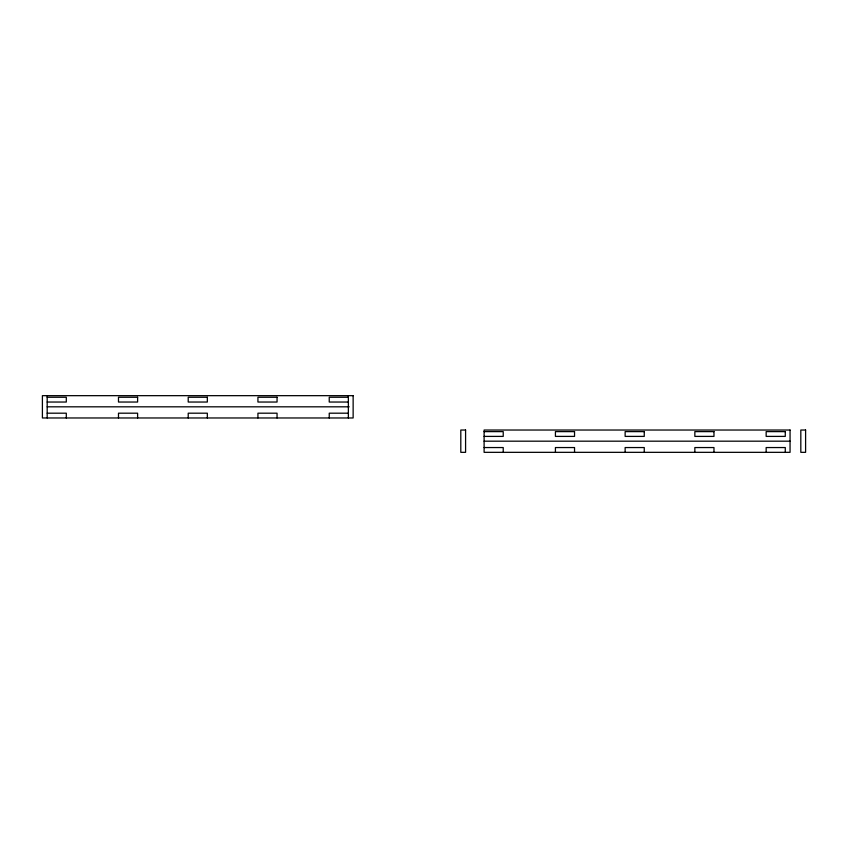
<?xml version="1.0" encoding="UTF-8"?>
<svg xmlns="http://www.w3.org/2000/svg" width="848" height="848" viewBox="0 0 848 848"><rect width="100%" height="100%" fill="white"/><g stroke="black" fill="none" stroke-linecap="round" stroke-linejoin="round"><path stroke-width="1.27" d="M47.181 397.256L66.303 397.256L66.303 402.037L47.181 402.037M348.358 397.256L329.236 397.256L329.236 402.037L348.358 402.037M47.181 406.817L349.164 406.817M47.181 413.188L66.303 413.188L66.303 417.969M348.358 413.188L329.236 413.188L329.236 417.969M484.102 431.621L503.224 431.621L503.224 436.402L484.102 436.402M484.102 441.183L790.06 441.183M484.102 447.553L503.224 447.553L503.224 452.334M785.28 452.334L785.28 447.553L766.157 447.553L766.157 452.334M713.974 452.334L713.974 447.553L694.851 447.553L694.851 452.334M644.257 452.334L644.257 447.553L625.135 447.553L625.135 452.334M574.541 452.334L574.541 447.553L555.419 447.553L555.419 452.334M348.358 395.666L348.358 417.969M277.052 417.969L277.052 413.188L257.93 413.188L257.93 417.969M207.336 417.969L207.336 413.188L188.214 413.188L188.214 417.969M137.609 417.969L137.609 413.188L118.487 413.188L118.487 417.969M47.181 395.666L47.181 417.969M353.139 395.666L42.4 395.666L42.4 417.969L353.139 417.969L353.139 395.666M137.609 397.256L118.487 397.256L118.487 402.037L137.609 402.037L137.609 397.256M207.336 397.256L188.214 397.256L188.214 402.037L207.336 402.037L207.336 397.256M277.052 397.256L257.93 397.256L257.93 402.037L277.052 402.037L277.052 397.256M465.584 430.031L460.803 430.031L460.803 452.334L465.584 452.334L465.584 430.031M790.06 430.031L484.102 430.031L484.102 452.334L790.06 452.334L790.06 430.031M805.6 430.031L800.819 430.031L800.819 452.334L805.6 452.334L805.6 430.031M574.541 431.621L555.419 431.621L555.419 436.402L574.541 436.402L574.541 431.621M644.257 431.621L625.135 431.621L625.135 436.402L644.257 436.402L644.257 431.621M713.974 431.621L694.851 431.621L694.851 436.402L713.974 436.402L713.974 431.621M785.28 431.621L766.157 431.621L766.157 436.402L785.28 436.402L785.28 431.621"/></g></svg>
